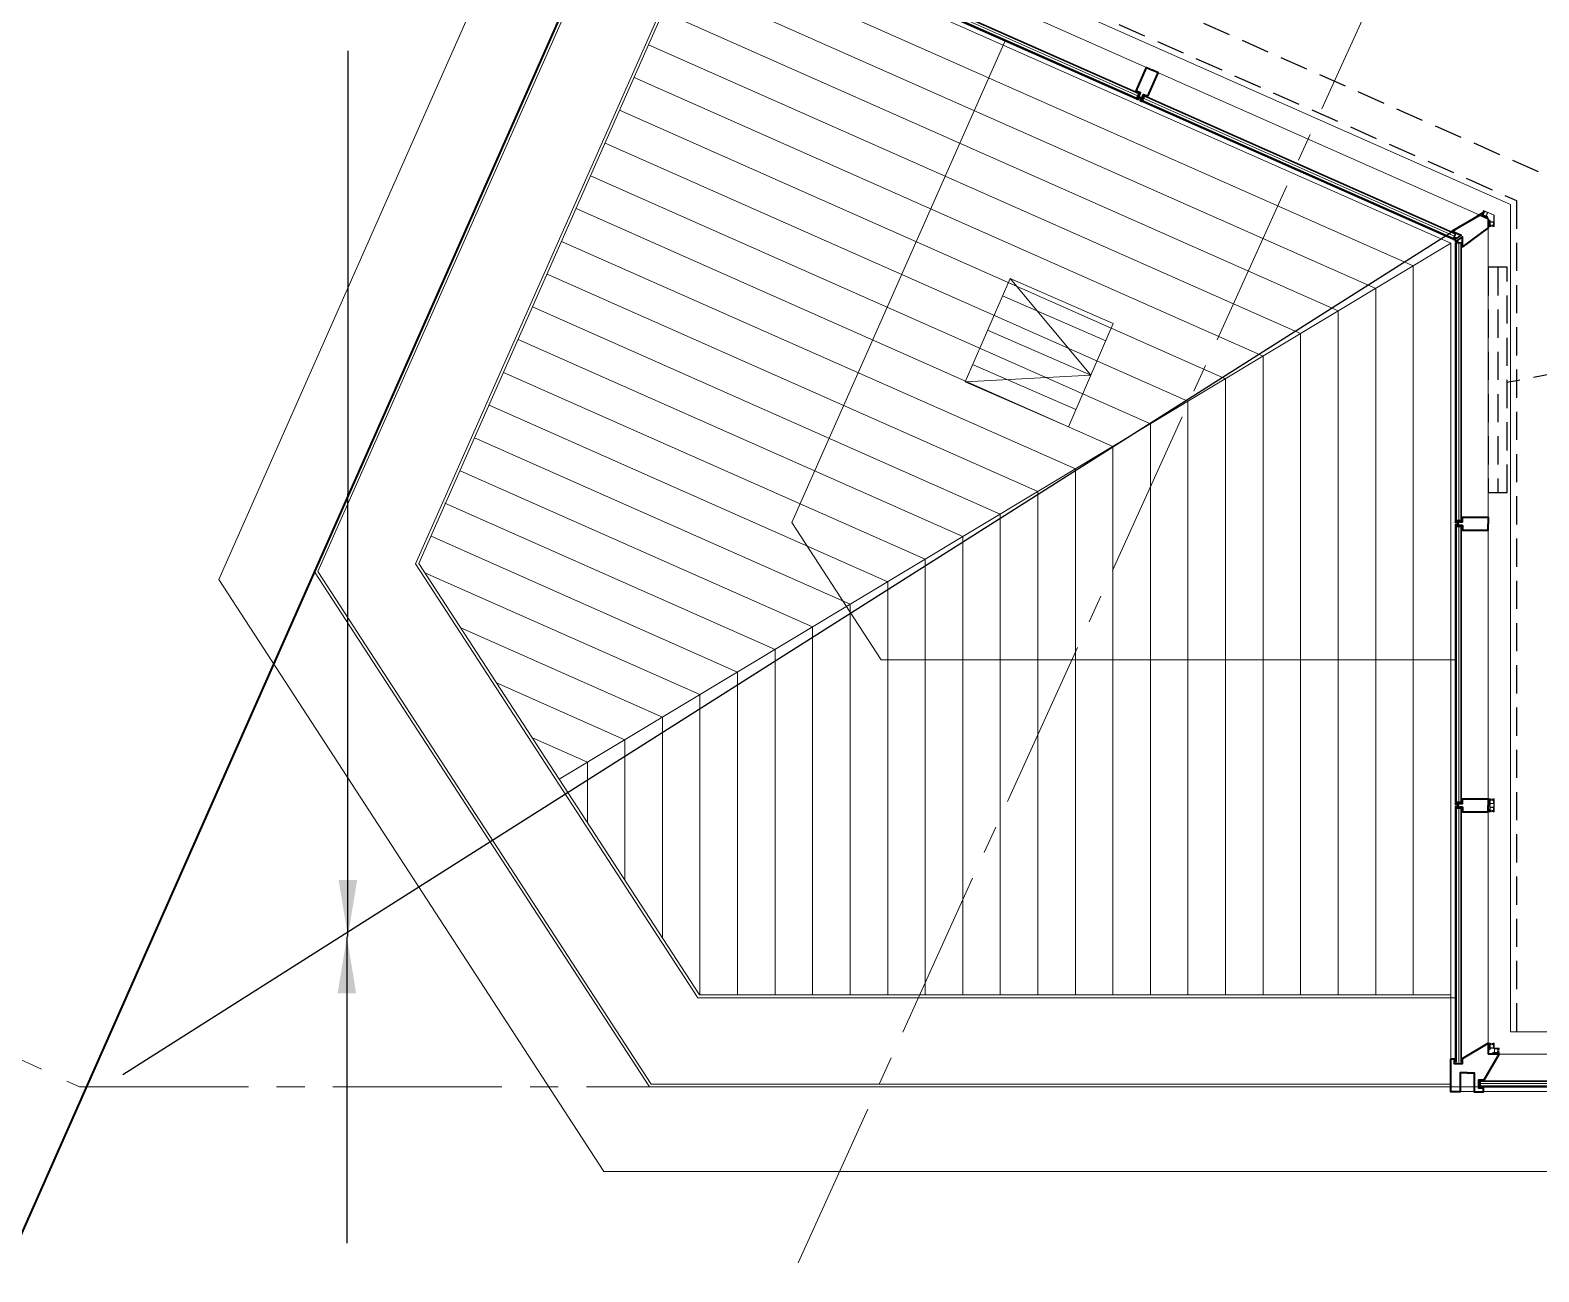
# Model space of a CAD drawing. Header units: inches. Extents: x -26012 to 27, y -3347 to 2082.
# Drawn here: x -24724.8 to -24403.3, y -57.3 to 207.2 of the extents above; entities that cross this region are included whole.
import ezdxf

# ---------------------------------------------------------------- set-up
doc = ezdxf.new("R2010")
doc.units = ezdxf.units.IN
doc.header["$LTSCALE"] = 48
doc.header["$MEASUREMENT"] = 0
for name, pattern in [('A_Column Grid$0$CENTER2', [1.125, 0.75, -0.125, 0.125, -0.125]), ('HIDDEN2', [0.1875, 0.125, -0.0625]), ('NB - 5th floor_plan$0$HIDDEN2', [0.1875, 0.125, -0.0625])]:
    doc.linetypes.add(name, pattern=pattern)
for name, color, linetype in [('A104$0$A-ANNO-PATT', 8, 'Continuous'), ('A104$0$A-CLNG-RAIL', 8, 'Continuous'), ('A104$0$A-FLOR-AWNG', 8, 'Continuous'), ('A104$0$A-FLOR-COPE', 8, 'Continuous'), ('A104$0$A-FLOR-SLAB', 8, 'Continuous'), ('A104$0$A-GLAZ', 8, 'Continuous'), ('A104$0$A-GLAZ-CRNA', 8, 'Continuous'), ('A104$0$C-PROP', 8, 'Continuous'), ('A_Column Grid$0$A-GRID-GRD1-15', 8, 'A_Column Grid$0$CENTER2'), ('M-HVAC-anno', 6, 'Continuous'), ('M-HVAC-FUTR', 4, 'HIDDEN2'), ('NB - 5th floor_plan$0$STDROPS', 1, 'NB - 5th floor_plan$0$HIDDEN2'), ('NB - 5th floor_plan$0$STSLABNOTCH', 1, 'NB - 5th floor_plan$0$HIDDEN2'), ('XREF', 8, 'Continuous')]:
    doc.layers.add(name, color=color, linetype=linetype)
doc.styles.get("Standard").update_dxf_attribs({"font": 'simplex.shx'})
doc.dimstyles.new('STANDARD$7', dxfattribs={"dimtxt": 0.18, "dimasz": 0.125, "dimexe": 0.18, "dimexo": 0.06, "dimgap": 0.09, "dimtad": 0, "dimtih": 1, "dimtoh": 1, "dimdec": 4, "dimzin": 0, "dimdsep": 46, "dimtxsty": 'Standard', "dimcen": 0.09, "dimadec": 0, "dimazin": 0, "dimtfac": 1, "dimtdec": 4, "dimtofl": 0, "dimtmove": 0, "dimatfit": 3, "dimfxl": 1, "dimtolj": 1, "dimtzin": 0, "dimarcsym": 0})

# ---------------------------------------------------------------- blocks, each defined once
blk = doc.blocks.new('A104')
at = {"layer": 'A104$0$A-ANNO-PATT', "lineweight": 0, "transparency": 33554559}
for p, q in [((-24574.7023, 229.4235), (-24422.0237, 161.8252)), ((-24583.7111, 225.0631), (-24430.0237, 157.0181)), ((-24586.802, 218.0825), (-24438.0237, 152.211)), ((-24589.8928, 211.1019), (-24446.0237, 147.404)), ((-24592.9836, 204.1213), (-24454.0237, 142.5969)), ((-24596.0745, 197.1407), (-24462.0237, 137.7898)), ((-24599.1653, 190.1601), (-24470.0237, 132.9828)), ((-24602.2562, 183.1795), (-24478.0237, 128.1757)), ((-24605.347, 176.199), (-24486.0237, 123.3686)), ((-24608.4378, 169.2184), (-24494.0237, 118.5616)), ((-24612.0148, 47.6627), (-24422.0237, 161.8252)), ((-24611.5287, 162.2378), (-24502.0237, 113.7545)), ((-24422.0237, -3.6758), (-24422.0237, 161.8252)), ((-24614.6195, 155.2572), (-24510.0237, 108.9475)), ((-24430.0237, 1.7199), (-24430.0237, 157.0181)), ((-24438.0237, 1.7199), (-24438.0237, 152.211)), ((-24617.7103, 148.2766), (-24518.0237, 104.1404)), ((-24517.5453, 150.6482), (-24495.5398, 141.069)), ((-24446.0237, 1.7199), (-24446.0237, 147.404)), ((-24520.7383, 143.313), (-24498.7329, 133.7339)), ((-24454.0237, 1.7199), (-24454.0237, 142.5969)), ((-24620.8012, 141.296), (-24526.0237, 99.3333)), ((-24523.9314, 135.9779), (-24501.9259, 126.3987)), ((-24462.0237, 1.7199), (-24462.0237, 137.7898)), ((-24623.892, 134.3154), (-24534.0237, 94.5263)), ((-24470.0237, 1.7199), (-24470.0237, 132.9828)), ((-24626.9829, 127.3348), (-24542.0237, 89.7192)), ((-24478.0237, 1.7199), (-24478.0237, 128.1757)), ((-24486.0237, 1.7199), (-24486.0237, 123.3686)), ((-24630.0737, 120.3542), (-24550.0237, 84.9121)), ((-24494.0237, 1.7199), (-24494.0237, 118.5616)), ((-24633.1645, 113.3736), (-24558.0237, 80.1051)), ((-24502.0237, 1.7199), (-24502.0237, 113.7545)), ((-24636.3909, 106.453), (-24566.0237, 75.298)), ((-24510.0237, 1.7199), (-24510.0237, 108.9475)), ((-24518.0237, 1.7199), (-24518.0237, 104.1404)), ((-24639.3462, 99.4124), (-24574.0237, 70.4909)), ((-24526.0237, 1.7199), (-24526.0237, 99.3333)), ((-24534.0237, 1.7199), (-24534.0237, 94.5263)), ((-24640.6338, 91.6334), (-24582.0237, 65.6839)), ((-24542.0237, 1.7199), (-24542.0237, 89.7192)), ((-24550.0237, 1.7199), (-24550.0237, 84.9121)), ((-24632.9998, 79.9044), (-24590.0237, 60.8768)), ((-24558.0237, 1.7199), (-24558.0237, 80.1051)), ((-24566.0237, 1.7199), (-24566.0237, 75.298)), ((-24625.3658, 68.1754), (-24598.0237, 56.0697)), ((-24574.0237, 1.7199), (-24574.0237, 70.4909)), ((-24582.0237, 1.7199), (-24582.0237, 65.6839)), ((-24590.0237, 13.8753), (-24590.0237, 60.8768)), ((-24617.7318, 56.4464), (-24606.0237, 51.2627)), ((-24598.0237, 26.1666), (-24598.0237, 56.0697)), ((-24606.0237, 38.4579), (-24606.0237, 51.2627))]:
    blk.add_line(p, q, dxfattribs=at)
at = {"layer": 'A104$0$A-ANNO-PATT', "lineweight": 0, "transparency": 33554559, "flags": 128}
blk.add_lwpolyline([(-24515.9487, 154.3157), (-24498.7329, 133.7339), (-24525.5279, 132.3103), (-24525.5279, 132.3103)], dxfattribs=at)
at = {"layer": 'A104$0$A-ANNO-PATT', "lineweight": 0, "transparency": 33554559}
blk.add_3dface([(-24493.9433, 144.7366), (-24503.5224, 122.7311), (-24525.5279, 132.3103), (-24515.9487, 154.3157)], dxfattribs=at)
at = {"layer": 'A104$0$A-CLNG-RAIL', "lineweight": 13}
for p, q in [((-24415.522, 167.6924), (-24415.3755, 168.0234)), ((-24415.4809, 167.6742), (-24415.522, 167.6924)), ((-24415.391, 167.8772), (-24415.4809, 167.6742)), ((-24415.049, 167.7258), (-24415.391, 167.8772)), ((-24415.3755, 168.0234), (-24415.2795, 167.9809)), ((-24415.3505, 167.9686), (-24415.3708, 167.9229)), ((-24415.3708, 167.9229), (-24415.0964, 167.8015)), ((-24415.2956, 167.9443), (-24415.3505, 167.9686)), ((-24415.2795, 167.9809), (-24415.2956, 167.9443)), ((-24415.1389, 167.5228), (-24415.049, 167.7258)), ((-24415.0977, 167.5046), (-24415.1389, 167.5228)), ((-24415.1311, 167.8715), (-24415.1149, 167.908)), ((-24415.0762, 167.8472), (-24415.1311, 167.8715)), ((-24415.1149, 167.908), (-24414.5086, 167.6396)), ((-24415.0977, 168.6507), (-24415.0411, 168.7787)), ((-24415.0017, 168.6082), (-24415.0977, 168.6507)), ((-24415.0641, 167.5805), (-24415.0977, 167.5046)), ((-24415.0964, 167.8015), (-24415.0762, 167.8472)), ((-24414.9815, 167.6806), (-24415.0641, 167.5805)), ((-24415.0411, 168.7787), (-24414.1285, 168.3747)), ((-24415.0202, 168.7148), (-24415.0404, 168.669)), ((-24415.0404, 168.669), (-24414.9855, 168.6448)), ((-24414.7458, 168.5933), (-24415.0202, 168.7148)), ((-24414.9755, 167.7807), (-24415.0135, 167.6948)), ((-24415.0135, 167.6948), (-24414.9815, 167.6806)), ((-24414.9855, 168.6448), (-24415.0017, 168.6082)), ((-24414.2568, 167.4625), (-24414.9755, 167.7807)), ((-24414.8371, 168.5353), (-24414.8209, 168.5719)), ((-24414.7411, 168.4928), (-24414.8371, 168.5353)), ((-24414.8209, 168.5719), (-24414.7661, 168.5476)), ((-24414.7661, 168.5476), (-24414.7458, 168.5933)), ((-24414.7047, 168.5751), (-24414.7411, 168.4928)), ((-24414.1945, 168.3492), (-24414.7047, 168.5751)), ((-24414.5086, 167.6396), (-24414.1945, 168.3492)), ((-24414.1285, 168.3747), (-24414.4629, 167.6194)), ((-24414.4629, 167.6194), (-24414.377, 167.5813)), ((-24414.379, 167.1864), (-24414.3454, 167.2622)), ((-24414.377, 167.5813), (-24414.3628, 167.6133)), ((-24414.3628, 167.6133), (-24414.2627, 167.5307)), ((-24414.3454, 167.2622), (-24414.3268, 167.3907)), ((-24414.1868, 167.4971), (-24414.3333, 167.1661)), ((-24414.3268, 167.3907), (-24414.2948, 167.3765)), ((-24414.2948, 167.3765), (-24414.2568, 167.4625)), ((-24414.2627, 167.5307), (-24414.1868, 167.4971)), ((-24414.3333, 167.1661), (-24414.379, 167.1864)), ((-24413.6596, 166.6878), (-24414.0216, 166.6878)), ((-24414.0216, 166.6878), (-24414.0216, 166.6378)), ((-24414.0216, 166.6378), (-24413.9386, 166.6378)), ((-24413.9386, 165.8518), (-24414.0216, 165.8518)), ((-24414.0216, 165.8518), (-24414.0216, 165.8068)), ((-24414.0216, 165.8068), (-24413.7996, 165.8068)), ((-24413.7996, 165.4328), (-24414.0216, 165.4328)), ((-24414.0216, 165.4328), (-24414.0216, 165.3878)), ((-24414.0216, 165.3878), (-24413.6596, 165.3878)), ((-24413.9386, 166.6378), (-24413.8136, 166.6028)), ((-24413.8136, 165.8868), (-24413.9386, 165.8518)), ((-24413.8136, 166.6028), (-24413.8136, 166.6378)), ((-24413.8136, 166.6378), (-24413.7196, 166.6378)), ((-24413.8136, 165.8518), (-24413.8136, 165.8868)), ((-24413.7196, 165.8518), (-24413.8136, 165.8518)), ((-24413.7996, 165.8068), (-24413.7996, 165.4328)), ((-24413.7496, 165.4328), (-24413.7496, 165.7328)), ((-24413.7496, 165.7328), (-24413.6996, 165.7328)), ((-24413.6996, 165.4328), (-24413.7496, 165.4328)), ((-24413.7196, 166.6378), (-24413.7196, 165.8518)), ((-24413.6996, 165.7328), (-24413.6996, 165.6728)), ((-24413.6996, 165.6728), (-24413.6596, 165.6728)), ((-24413.6596, 165.4928), (-24413.6996, 165.4928)), ((-24413.6996, 165.4928), (-24413.6996, 165.4328)), ((-24413.6596, 166.6048), (-24413.6596, 166.6878)), ((-24413.6246, 166.4798), (-24413.6596, 166.6048)), ((-24413.6596, 166.3858), (-24413.6596, 166.4798)), ((-24413.6596, 166.4798), (-24413.6246, 166.4798)), ((-24412.8336, 166.3858), (-24413.6596, 166.3858)), ((-24413.6596, 165.6728), (-24413.6596, 166.3358)), ((-24413.6596, 166.3358), (-24412.8836, 166.3358)), ((-24413.6596, 165.3878), (-24413.6596, 165.4928)), ((-24412.8836, 165.7778), (-24412.9736, 165.7778)), ((-24412.9736, 165.7778), (-24412.9736, 165.6728)), ((-24412.9736, 165.6728), (-24412.9336, 165.6728)), ((-24412.9336, 165.4928), (-24412.9736, 165.4928)), ((-24412.9736, 165.4928), (-24412.9736, 165.3878)), ((-24412.9736, 165.3878), (-24412.8336, 165.3878)), ((-24412.9336, 165.6728), (-24412.9336, 165.7328)), ((-24412.9336, 165.7328), (-24412.8836, 165.7328)), ((-24412.9336, 165.4328), (-24412.9336, 165.4928)), ((-24412.8836, 165.4328), (-24412.9336, 165.4328)), ((-24412.8836, 166.3358), (-24412.8836, 165.7778)), ((-24412.8836, 165.7328), (-24412.8836, 165.4328)), ((-24412.8336, 165.3878), (-24412.8336, 166.3858)), ((-24414.0216, 43.4184), (-24414.0216, 43.4634)), ((-24414.0216, 43.4634), (-24413.6596, 43.4634)), ((-24413.7996, 43.4184), (-24414.0216, 43.4184)), ((-24414.0216, 42.9994), (-24414.0216, 43.0444)), ((-24414.0216, 43.0444), (-24413.7996, 43.0444)), ((-24413.9386, 42.9994), (-24414.0216, 42.9994)), ((-24414.0216, 42.2134), (-24413.9386, 42.2134)), ((-24414.0216, 42.1634), (-24414.0216, 42.2134)), ((-24413.6596, 42.1634), (-24414.0216, 42.1634)), ((-24413.6596, 42.0139), (-24414.0216, 42.0139)), ((-24414.0216, 42.0139), (-24414.0216, 41.9639)), ((-24414.0216, 41.9639), (-24413.9386, 41.9639)), ((-24413.8136, 42.9644), (-24413.9386, 42.9994)), ((-24413.9386, 42.2134), (-24413.8136, 42.2484)), ((-24413.9386, 41.9639), (-24413.8136, 41.9289)), ((-24413.7196, 42.9994), (-24413.8136, 42.9994)), ((-24413.8136, 42.9994), (-24413.8136, 42.9644)), ((-24413.8136, 42.2484), (-24413.8136, 42.2134)), ((-24413.8136, 42.2134), (-24413.7196, 42.2134)), ((-24413.8136, 41.9289), (-24413.8136, 41.9639)), ((-24413.8136, 41.9639), (-24413.7196, 41.9639)), ((-24413.7996, 43.0444), (-24413.7996, 43.4184)), ((-24413.6996, 43.4184), (-24413.7496, 43.4184)), ((-24413.7496, 43.4184), (-24413.7496, 43.1184)), ((-24413.7496, 43.1184), (-24413.6996, 43.1184)), ((-24413.7196, 42.2134), (-24413.7196, 42.9994)), ((-24413.7196, 41.9639), (-24413.7196, 41.1779)), ((-24413.6996, 43.3584), (-24413.6996, 43.4184)), ((-24413.6596, 43.3584), (-24413.6996, 43.3584)), ((-24413.6996, 43.1184), (-24413.6996, 43.1784)), ((-24413.6996, 43.1784), (-24413.6596, 43.1784)), ((-24413.6596, 43.4634), (-24413.6596, 43.3584)), ((-24413.6596, 43.1784), (-24413.6596, 42.5154)), ((-24413.6596, 42.5154), (-24412.8836, 42.5154)), ((-24412.8336, 42.4654), (-24413.6596, 42.4654)), ((-24413.6596, 42.4654), (-24413.6596, 42.3714)), ((-24413.6596, 42.3714), (-24413.6246, 42.3714)), ((-24413.6246, 42.3714), (-24413.6596, 42.2464)), ((-24413.6596, 42.2464), (-24413.6596, 42.1634)), ((-24413.6596, 41.9309), (-24413.6596, 42.0139)), ((-24413.6246, 41.8059), (-24413.6596, 41.9309)), ((-24413.6596, 41.7119), (-24413.6596, 41.8059)), ((-24413.6596, 41.8059), (-24413.6246, 41.8059)), ((-24412.9736, 43.3584), (-24412.9736, 43.4634)), ((-24412.9736, 43.4634), (-24412.8336, 43.4634)), ((-24412.9336, 43.3584), (-24412.9736, 43.3584)), ((-24412.9736, 43.0734), (-24412.9736, 43.1784)), ((-24412.9736, 43.1784), (-24412.9336, 43.1784)), ((-24412.8836, 43.0734), (-24412.9736, 43.0734)), ((-24412.8836, 43.4184), (-24412.9336, 43.4184)), ((-24412.9336, 43.4184), (-24412.9336, 43.3584)), ((-24412.9336, 43.1784), (-24412.9336, 43.1184)), ((-24412.9336, 43.1184), (-24412.8836, 43.1184)), ((-24412.8836, 43.1184), (-24412.8836, 43.4184)), ((-24412.8836, 42.5154), (-24412.8836, 43.0734)), ((-24412.8336, 43.4634), (-24412.8336, 42.4654)), ((-24413.9386, 41.1779), (-24414.0216, 41.1779)), ((-24414.0216, 41.1779), (-24414.0216, 41.1329)), ((-24414.0216, 41.1329), (-24413.7996, 41.1329)), ((-24413.7996, 40.7589), (-24414.0216, 40.7589)), ((-24414.0216, 40.7589), (-24414.0216, 40.7139)), ((-24414.0216, 40.7139), (-24413.6596, 40.7139)), ((-24413.8136, 41.2129), (-24413.9386, 41.1779)), ((-24413.8136, 41.1779), (-24413.8136, 41.2129)), ((-24413.7196, 41.1779), (-24413.8136, 41.1779)), ((-24413.7996, 41.1329), (-24413.7996, 40.7589)), ((-24413.7496, 40.7589), (-24413.7496, 41.0589)), ((-24413.7496, 41.0589), (-24413.6996, 41.0589)), ((-24413.6996, 40.7589), (-24413.7496, 40.7589)), ((-24413.6996, 41.0589), (-24413.6996, 40.9989)), ((-24413.6996, 40.9989), (-24413.6596, 40.9989)), ((-24413.6596, 40.8189), (-24413.6996, 40.8189)), ((-24413.6996, 40.8189), (-24413.6996, 40.7589)), ((-24412.8336, 41.7119), (-24413.6596, 41.7119)), ((-24413.6596, 40.9989), (-24413.6596, 41.6619)), ((-24413.6596, 41.6619), (-24412.8836, 41.6619)), ((-24413.6596, 40.7139), (-24413.6596, 40.8189)), ((-24412.8836, 41.1039), (-24412.9736, 41.1039)), ((-24412.9736, 41.1039), (-24412.9736, 40.9989)), ((-24412.9736, 40.9989), (-24412.9336, 40.9989)), ((-24412.9336, 40.8189), (-24412.9736, 40.8189)), ((-24412.9736, 40.8189), (-24412.9736, 40.7139)), ((-24412.9736, 40.7139), (-24412.8336, 40.7139)), ((-24412.9336, 40.9989), (-24412.9336, 41.0589)), ((-24412.9336, 41.0589), (-24412.8836, 41.0589)), ((-24412.9336, 40.7589), (-24412.9336, 40.8189)), ((-24412.8836, 40.7589), (-24412.9336, 40.7589)), ((-24412.8836, 41.6619), (-24412.8836, 41.1039)), ((-24412.8836, 41.0589), (-24412.8836, 40.7589)), ((-24412.8336, 40.7139), (-24412.8336, 41.7119)), ((-24414.0216, -8.6514), (-24414.0216, -8.6064)), ((-24414.0216, -8.6064), (-24413.6596, -8.6064)), ((-24413.7996, -8.6514), (-24414.0216, -8.6514)), ((-24414.0216, -9.0704), (-24414.0216, -9.0254)), ((-24414.0216, -9.0254), (-24413.7996, -9.0254)), ((-24413.9386, -9.0704), (-24414.0216, -9.0704)), ((-24413.8136, -9.1054), (-24413.9386, -9.0704)), ((-24413.7196, -9.0704), (-24413.8136, -9.0704)), ((-24413.8136, -9.0704), (-24413.8136, -9.1054)), ((-24413.7996, -9.0254), (-24413.7996, -8.6514)), ((-24413.6996, -8.6514), (-24413.7496, -8.6514)), ((-24413.7496, -8.6514), (-24413.7496, -8.9514)), ((-24413.7496, -8.9514), (-24413.6996, -8.9514)), ((-24413.7196, -9.8564), (-24413.7196, -9.0704)), ((-24413.6996, -8.7114), (-24413.6996, -8.6514)), ((-24413.6596, -8.7114), (-24413.6996, -8.7114)), ((-24413.6996, -8.9514), (-24413.6996, -8.8914)), ((-24413.6996, -8.8914), (-24413.6596, -8.8914)), ((-24413.6596, -8.6064), (-24413.6596, -8.7114)), ((-24413.6596, -8.8914), (-24413.6596, -9.5544)), ((-24413.6596, -9.5544), (-24412.8836, -9.5544)), ((-24412.8336, -9.6044), (-24413.6596, -9.6044)), ((-24413.6596, -9.6044), (-24413.6596, -9.6984)), ((-24412.9736, -8.7114), (-24412.9736, -8.6064)), ((-24412.9736, -8.6064), (-24412.8336, -8.6064)), ((-24412.9336, -8.7114), (-24412.9736, -8.7114)), ((-24412.9736, -8.9964), (-24412.9736, -8.8914)), ((-24412.9736, -8.8914), (-24412.9336, -8.8914)), ((-24412.8836, -8.9964), (-24412.9736, -8.9964)), ((-24412.8836, -8.6514), (-24412.9336, -8.6514)), ((-24412.9336, -8.6514), (-24412.9336, -8.7114)), ((-24412.9336, -8.8914), (-24412.9336, -8.9514)), ((-24412.9336, -8.9514), (-24412.8836, -8.9514)), ((-24412.8836, -8.9514), (-24412.8836, -8.6514)), ((-24412.8836, -9.5544), (-24412.8836, -8.9964)), ((-24412.8336, -8.6064), (-24412.8336, -9.6044)), ((-24414.0216, -9.8564), (-24413.9386, -9.8564)), ((-24414.0216, -9.9064), (-24414.0216, -9.8564)), ((-24413.6596, -9.9064), (-24414.0216, -9.9064)), ((-24413.9386, -9.8564), (-24413.8136, -9.8214)), ((-24413.8136, -9.8214), (-24413.8136, -9.8564)), ((-24413.8136, -9.8564), (-24413.7196, -9.8564)), ((-24413.6596, -9.6984), (-24413.6246, -9.6984)), ((-24413.6246, -9.6984), (-24413.6596, -9.8234)), ((-24413.6596, -9.8234), (-24413.6596, -9.9064)), ((-24412.9539, -10.5425), (-24413.0369, -10.5425)), ((-24413.0369, -10.5425), (-24413.0369, -10.9045)), ((-24413.0369, -10.9045), (-24412.9869, -10.9045)), ((-24412.9869, -10.6965), (-24412.9869, -10.6025)), ((-24412.9869, -10.6025), (-24412.2009, -10.6025)), ((-24412.9869, -10.8215), (-24412.9519, -10.6965)), ((-24412.9519, -10.6965), (-24412.9869, -10.6965)), ((-24412.9869, -10.9045), (-24412.9869, -10.8215)), ((-24412.8289, -10.5075), (-24412.9539, -10.5425)), ((-24412.8289, -10.5425), (-24412.8289, -10.5075)), ((-24412.7349, -10.5425), (-24412.8289, -10.5425)), ((-24411.7369, -9.7165), (-24412.7349, -9.7165)), ((-24412.7349, -9.7165), (-24412.7349, -10.5425)), ((-24412.6849, -10.5425), (-24412.6849, -9.7665)), ((-24412.6849, -9.7665), (-24412.1269, -9.7665)), ((-24412.0219, -10.5425), (-24412.6849, -10.5425)), ((-24412.2009, -10.6965), (-24412.2359, -10.6965)), ((-24412.2359, -10.6965), (-24412.2009, -10.8215)), ((-24412.2009, -10.6025), (-24412.2009, -10.6965)), ((-24412.2009, -10.8215), (-24412.2009, -10.9045)), ((-24412.2009, -10.9045), (-24412.1559, -10.9045)), ((-24412.1559, -10.9045), (-24412.1559, -10.6825)), ((-24412.1559, -10.6825), (-24411.7819, -10.6825)), ((-24412.1269, -9.7665), (-24412.1269, -9.8565)), ((-24412.1269, -9.8565), (-24412.0219, -9.8565)), ((-24412.0819, -9.8165), (-24412.0819, -9.7665)), ((-24412.0819, -9.7665), (-24411.7819, -9.7665)), ((-24412.0219, -9.8165), (-24412.0819, -9.8165)), ((-24412.0819, -10.6325), (-24412.0819, -10.5825)), ((-24412.0819, -10.5825), (-24412.0219, -10.5825)), ((-24411.7819, -10.6325), (-24412.0819, -10.6325)), ((-24412.0219, -9.8565), (-24412.0219, -9.8165)), ((-24412.0219, -10.5825), (-24412.0219, -10.5425)), ((-24411.7819, -9.8165), (-24411.8419, -9.8165)), ((-24411.8419, -9.8165), (-24411.8419, -9.8565)), ((-24411.8419, -9.8565), (-24411.7369, -9.8565)), ((-24411.7369, -10.5425), (-24411.8419, -10.5425)), ((-24411.8419, -10.5425), (-24411.8419, -10.5825)), ((-24411.8419, -10.5825), (-24411.7819, -10.5825)), ((-24411.7819, -9.7665), (-24411.7819, -9.8165)), ((-24411.7819, -10.5825), (-24411.7819, -10.6325)), ((-24411.7819, -10.6825), (-24411.7819, -10.9045)), ((-24411.7819, -10.9045), (-24411.7369, -10.9045)), ((-24411.7369, -9.8565), (-24411.7369, -9.7165)), ((-24411.7369, -10.9045), (-24411.7369, -10.5425))]:
    blk.add_line(p, q, dxfattribs=at)
at = {"layer": 'A104$0$A-CLNG-RAIL', "lineweight": 13, "flags": 128}
for points in [[(-24415.3109, 167.9218), (-24415.1394, 167.8459)], [(-24415.1642, 167.8701), (-24415.1311, 167.915), (-24415.0961, 167.979), (-24414.9767, 168.1355)], [(-24414.9828, 168.6627), (-24414.8114, 168.5868)], [(-24414.846, 168.5888), (-24414.8569, 168.5341), (-24414.8808, 168.4652), (-24414.9164, 168.2717)], [(-24413.7263, 165.488), (-24413.7263, 165.6755)], [(-24413.7142, 165.643), (-24413.6597, 165.6551), (-24413.5871, 165.6612), (-24413.3957, 165.707)], [(-24412.9282, 165.643), (-24412.9827, 165.6551), (-24413.0553, 165.6612), (-24413.2467, 165.707)], [(-24412.9161, 165.488), (-24412.9161, 165.6755)], [(-24413.7263, 43.3631), (-24413.7263, 43.1756)], [(-24413.7142, 43.2081), (-24413.6598, 43.196), (-24413.5871, 43.1899), (-24413.3957, 43.1441)], [(-24412.9282, 43.2081), (-24412.9827, 43.196), (-24413.0553, 43.1899), (-24413.2468, 43.1441)], [(-24412.9161, 43.3631), (-24412.9161, 43.1756)], [(-24413.7263, 40.8141), (-24413.7263, 41.0016)], [(-24413.7142, 40.9692), (-24413.6598, 40.9813), (-24413.5871, 40.9874), (-24413.3957, 41.0332)], [(-24412.9282, 40.9692), (-24412.9827, 40.9813), (-24413.0553, 40.9874), (-24413.2468, 41.0332)], [(-24412.9161, 40.8141), (-24412.9161, 41.0016)], [(-24413.7264, -8.7066), (-24413.7264, -8.8941)], [(-24413.7143, -8.8616), (-24413.6598, -8.8738), (-24413.5871, -8.8798), (-24413.3957, -8.9256)], [(-24412.9282, -8.8616), (-24412.9827, -8.8738), (-24413.0554, -8.8798), (-24413.2468, -8.9256)], [(-24412.9161, -8.7066), (-24412.9161, -8.8941)], [(-24411.9922, -9.8111), (-24412.0043, -9.8656), (-24412.0104, -9.9382), (-24412.0562, -10.1297)], [(-24411.9922, -10.5971), (-24412.0043, -10.5427), (-24412.0104, -10.47), (-24412.0562, -10.2786)], [(-24411.8372, -9.799), (-24412.0247, -9.799)], [(-24411.8372, -10.6092), (-24412.0247, -10.6092)]]:
    blk.add_lwpolyline(points, dxfattribs=at)
at = {"layer": 'A104$0$A-CLNG-RAIL', "lineweight": 13}
for points in [[(-24415.2885, 167.9185), (-24415.2578, 167.9579), (-24415.2548, 168.0096), (-24415.2586, 168.0907), (-24415.2627, 168.119), (-24415.2602, 168.261)], [(-24415.2608, 167.9063), (-24415.2461, 167.9395), (-24415.224, 167.9893), (-24415.2223, 168.068), (-24415.2239, 168.1018), (-24415.2116, 168.2395)], [(-24415.2379, 167.8895), (-24415.2282, 167.9051), (-24415.2055, 167.9414), (-24415.1798, 168.0293), (-24415.1763, 168.0807), (-24415.1437, 168.2094)], [(-24415.2189, 167.8811), (-24415.1638, 167.9759), (-24415.1479, 168.0416), (-24415.1331, 168.0616), (-24415.0796, 168.181)], [(-24414.9654, 168.6483), (-24414.9739, 168.5991), (-24415.0101, 168.5622), (-24415.0728, 168.5105), (-24415.0964, 168.4945), (-24415.1999, 168.3972)], [(-24415.1808, 167.8775), (-24415.1587, 167.9273), (-24415.1342, 167.9826), (-24415.1036, 168.022), (-24415.0906, 168.0428), (-24415.0154, 168.1526)], [(-24414.9377, 168.6361), (-24414.9524, 168.6029), (-24414.9744, 168.553), (-24415.0315, 168.4989), (-24415.0576, 168.4773), (-24415.1513, 168.3757)], [(-24414.9099, 168.6304), (-24414.9149, 168.6127), (-24414.9265, 168.5715), (-24414.9743, 168.4934), (-24415.0101, 168.4563), (-24415.0834, 168.3456)], [(-24414.8909, 168.622), (-24414.924, 168.5174), (-24414.962, 168.4615), (-24414.9669, 168.4371), (-24415.0193, 168.3172)], [(-24414.8626, 168.5962), (-24414.8846, 168.5464), (-24414.9092, 168.491), (-24414.9177, 168.4418), (-24414.9243, 168.4183), (-24414.9551, 168.2888)], [(-24413.7263, 165.5885), (-24413.6173, 165.6006), (-24413.5507, 165.5885), (-24413.5265, 165.5939), (-24413.3957, 165.5945)], [(-24413.7263, 165.5677), (-24413.7081, 165.5703), (-24413.6658, 165.5764), (-24413.575, 165.5643), (-24413.5265, 165.5466), (-24413.3957, 165.5244)], [(-24413.7202, 165.54), (-24413.6839, 165.54), (-24413.6294, 165.54), (-24413.5568, 165.5097), (-24413.5265, 165.4946), (-24413.3957, 165.4501)], [(-24413.7202, 165.5097), (-24413.6718, 165.5219), (-24413.6234, 165.5037), (-24413.5507, 165.4673), (-24413.5265, 165.4522), (-24413.3957, 165.397)], [(-24413.7142, 165.6248), (-24413.6597, 165.6248), (-24413.5992, 165.6248), (-24413.5507, 165.637), (-24413.5265, 165.6404), (-24413.3957, 165.6647)], [(-24412.9282, 165.6248), (-24412.9827, 165.6248), (-24413.0432, 165.6248), (-24413.0916, 165.637), (-24413.1158, 165.6404), (-24413.2467, 165.6647)], [(-24412.9161, 165.5885), (-24413.025, 165.6006), (-24413.0916, 165.5885), (-24413.1158, 165.5939), (-24413.2467, 165.5945)], [(-24412.9161, 165.5677), (-24412.9342, 165.5703), (-24412.9766, 165.5764), (-24413.0674, 165.5643), (-24413.1158, 165.5466), (-24413.2467, 165.5244)], [(-24412.9221, 165.54), (-24412.9584, 165.54), (-24413.0129, 165.54), (-24413.0856, 165.5097), (-24413.1158, 165.4946), (-24413.2467, 165.4501)], [(-24412.9221, 165.5097), (-24412.9706, 165.5219), (-24413.019, 165.5037), (-24413.0916, 165.4673), (-24413.1158, 165.4522), (-24413.2467, 165.397)], [(-24413.7263, 43.2834), (-24413.7082, 43.2808), (-24413.6658, 43.2747), (-24413.575, 43.2869), (-24413.5266, 43.3045), (-24413.3957, 43.3267)], [(-24413.7263, 43.2626), (-24413.6174, 43.2505), (-24413.5508, 43.2626), (-24413.5266, 43.2572), (-24413.3957, 43.2567)], [(-24413.7203, 43.3414), (-24413.6719, 43.3293), (-24413.6234, 43.3474), (-24413.5508, 43.3838), (-24413.5266, 43.3989), (-24413.3957, 43.4541)], [(-24413.7203, 43.3111), (-24413.684, 43.3111), (-24413.6295, 43.3111), (-24413.5568, 43.3414), (-24413.5266, 43.3565), (-24413.3957, 43.401)], [(-24413.7142, 43.2263), (-24413.6598, 43.2263), (-24413.5992, 43.2263), (-24413.5508, 43.2142), (-24413.5266, 43.2107), (-24413.3957, 43.1864)], [(-24412.9222, 43.3414), (-24412.9706, 43.3293), (-24413.019, 43.3474), (-24413.0917, 43.3838), (-24413.1159, 43.3989), (-24413.2468, 43.4541)], [(-24412.9222, 43.3111), (-24412.9585, 43.3111), (-24413.013, 43.3111), (-24413.0856, 43.3414), (-24413.1159, 43.3565), (-24413.2468, 43.401)], [(-24412.9161, 43.2834), (-24412.9343, 43.2808), (-24412.9767, 43.2747), (-24413.0675, 43.2869), (-24413.1159, 43.3045), (-24413.2468, 43.3267)], [(-24412.9161, 43.2626), (-24413.0251, 43.2505), (-24413.0917, 43.2626), (-24413.1159, 43.2572), (-24413.2468, 43.2567)], [(-24412.9282, 43.2263), (-24412.9827, 43.2263), (-24413.0432, 43.2263), (-24413.0917, 43.2142), (-24413.1159, 43.2107), (-24413.2468, 43.1864)], [(-24413.7263, 40.9147), (-24413.6174, 40.9268), (-24413.5508, 40.9147), (-24413.5266, 40.9201), (-24413.3957, 40.9206)], [(-24413.7263, 40.8939), (-24413.7082, 40.8965), (-24413.6658, 40.9026), (-24413.575, 40.8904), (-24413.5266, 40.8728), (-24413.3957, 40.8506)], [(-24413.7203, 40.8662), (-24413.684, 40.8662), (-24413.6295, 40.8662), (-24413.5568, 40.8359), (-24413.5266, 40.8208), (-24413.3957, 40.7763)], [(-24413.7203, 40.8359), (-24413.6719, 40.848), (-24413.6234, 40.8299), (-24413.5508, 40.7935), (-24413.5266, 40.7784), (-24413.3957, 40.7232)], [(-24413.7142, 40.951), (-24413.6598, 40.951), (-24413.5992, 40.951), (-24413.5508, 40.9631), (-24413.5266, 40.9666), (-24413.3957, 40.9909)], [(-24412.9282, 40.951), (-24412.9827, 40.951), (-24413.0432, 40.951), (-24413.0917, 40.9631), (-24413.1159, 40.9666), (-24413.2468, 40.9909)], [(-24412.9161, 40.9147), (-24413.0251, 40.9268), (-24413.0917, 40.9147), (-24413.1159, 40.9201), (-24413.2468, 40.9206)], [(-24412.9161, 40.8939), (-24412.9343, 40.8965), (-24412.9767, 40.9026), (-24413.0675, 40.8904), (-24413.1159, 40.8728), (-24413.2468, 40.8506)], [(-24412.9222, 40.8662), (-24412.9585, 40.8662), (-24413.013, 40.8662), (-24413.0856, 40.8359), (-24413.1159, 40.8208), (-24413.2468, 40.7763)], [(-24412.9222, 40.8359), (-24412.9706, 40.848), (-24413.019, 40.8299), (-24413.0917, 40.7935), (-24413.1159, 40.7784), (-24413.2468, 40.7232)], [(-24413.7264, -8.7864), (-24413.7082, -8.789), (-24413.6658, -8.795), (-24413.575, -8.7829), (-24413.5266, -8.7653), (-24413.3957, -8.743)], [(-24413.7264, -8.8071), (-24413.6174, -8.8192), (-24413.5508, -8.8071), (-24413.5266, -8.8125), (-24413.3957, -8.8131)], [(-24413.7203, -8.7284), (-24413.6719, -8.7405), (-24413.6235, -8.7223), (-24413.5508, -8.686), (-24413.5266, -8.6708), (-24413.3957, -8.6156)], [(-24413.7203, -8.7587), (-24413.684, -8.7587), (-24413.6295, -8.7587), (-24413.5569, -8.7284), (-24413.5266, -8.7132), (-24413.3957, -8.6687)], [(-24413.7143, -8.8435), (-24413.6598, -8.8435), (-24413.5992, -8.8435), (-24413.5508, -8.8556), (-24413.5266, -8.8591), (-24413.3957, -8.8833)], [(-24412.9222, -8.7284), (-24412.9706, -8.7405), (-24413.019, -8.7223), (-24413.0917, -8.686), (-24413.1159, -8.6708), (-24413.2468, -8.6156)], [(-24412.9222, -8.7587), (-24412.9585, -8.7587), (-24413.013, -8.7587), (-24413.0856, -8.7284), (-24413.1159, -8.7132), (-24413.2468, -8.6687)], [(-24412.9161, -8.7864), (-24412.9343, -8.789), (-24412.9767, -8.795), (-24413.0675, -8.7829), (-24413.1159, -8.7653), (-24413.2468, -8.743)], [(-24412.9161, -8.8071), (-24413.0251, -8.8192), (-24413.0917, -8.8071), (-24413.1159, -8.8125), (-24413.2468, -8.8131)], [(-24412.9282, -8.8435), (-24412.9827, -8.8435), (-24413.0433, -8.8435), (-24413.0917, -8.8556), (-24413.1159, -8.8591), (-24413.2468, -8.8833)], [(-24411.974, -9.8111), (-24411.974, -9.8656), (-24411.974, -9.9261), (-24411.9861, -9.9746), (-24411.9896, -9.9988), (-24412.0139, -10.1297)], [(-24411.974, -10.5971), (-24411.974, -10.5427), (-24411.974, -10.4821), (-24411.9861, -10.4337), (-24411.9896, -10.4095), (-24412.0139, -10.2786)], [(-24411.9377, -9.799), (-24411.9498, -9.908), (-24411.9377, -9.9746), (-24411.9431, -9.9988), (-24411.9436, -10.1297)], [(-24411.9377, -10.6092), (-24411.9498, -10.5003), (-24411.9377, -10.4337), (-24411.9431, -10.4095), (-24411.9436, -10.2786)], [(-24411.9169, -9.799), (-24411.9195, -9.8172), (-24411.9256, -9.8596), (-24411.9134, -9.9504), (-24411.8958, -9.9988), (-24411.8736, -10.1297)], [(-24411.9169, -10.6092), (-24411.9195, -10.5911), (-24411.9256, -10.5487), (-24411.9134, -10.4579), (-24411.8958, -10.4095), (-24411.8736, -10.2786)], [(-24411.8892, -9.8051), (-24411.8892, -9.8414), (-24411.8892, -9.8959), (-24411.8589, -9.9685), (-24411.8438, -9.9988), (-24411.7993, -10.1297)], [(-24411.8892, -10.6032), (-24411.8892, -10.5669), (-24411.8892, -10.5124), (-24411.8589, -10.4397), (-24411.8438, -10.4095), (-24411.7993, -10.2786)], [(-24411.8589, -9.8051), (-24411.871, -9.8535), (-24411.8529, -9.9019), (-24411.8165, -9.9746), (-24411.8014, -9.9988), (-24411.7462, -10.1297)], [(-24411.8589, -10.6032), (-24411.871, -10.5548), (-24411.8529, -10.5063), (-24411.8165, -10.4337), (-24411.8014, -10.4095), (-24411.7462, -10.2786)]]:
    blk.add_open_spline(points, degree=3, dxfattribs=at)
for points in [[(-24415.0208, 168.8244), (-24412.7835, 167.8338), (-24412.8335, 167.8013), (-24415.0411, 168.7787)], [(-24412.7846, 165.3864), (-24412.7831, 167.8331), (-24412.8331, 167.8006), (-24412.8346, 165.3864)], [(-24412.8336, 40.7139), (-24412.8336, 43.4634), (-24412.7836, 43.4634), (-24412.7836, 40.7139)], [(-24412.7836, -9.6665), (-24412.7836, -8.6064), (-24412.8336, -8.6064), (-24412.8336, -9.6665)], [(-24412.8336, -9.6665), (-24411.7369, -9.6665), (-24411.7369, -9.7165), (-24412.8336, -9.7165)]]:
    blk.add_3dface(points, dxfattribs=at)
at = {"layer": 'A104$0$A-FLOR-AWNG', "lineweight": 0}
for p, q in [((-24033.7396, 1560.0949), (-24684.5815, 90.1818)), ((-24578.6729, 329.3743), (-24684.5815, 90.1818)), ((-24598.5648, 239.9895), (-24664.1708, 91.8198)), ((-24597.9933, 239.7365), (-24663.4621, 91.8766)), ((-24580.62, 232.0444), (-24641.9174, 93.6055)), ((-24641.9174, 93.6055), (-24582.1122, 1.7199)), ((-24684.5815, 90.1818), (-24602.516, -35.9051)), ((-24664.1708, 91.8198), (-24592.7547, -17.9051)), ((-24663.4621, 91.8766), (-24592.4158, -17.2801)), ((-24422.0237, 1.7199), (-24582.1122, 1.7199)), ((-24422.0237, -17.9051), (-24592.7547, -17.9051)), ((-24422.0237, -17.2801), (-24592.4158, -17.2801)), ((-23011.0236, -35.9051), (-24602.516, -35.9051)), ((-24108.805, -35.9051), (-24602.516, -35.9051))]:
    blk.add_line(p, q, dxfattribs=at)
at = {"layer": 'A104$0$A-FLOR-COPE', "lineweight": 0}
for p, q in [((-24580.7864, 233.2123), (-24642.6261, 93.5487)), ((-24517.0126, 204.9749), (-24562.4528, 102.349)), ((-24562.4528, 102.349), (-24543.4124, 73.0949)), ((-24642.6261, 93.5487), (-24582.4512, 1.0949)), ((-24421.0213, 73.0949), (-24543.4124, 73.0949)), ((-24421.0213, 1.0949), (-24582.4512, 1.0949))]:
    blk.add_line(p, q, dxfattribs=at)
at = {"layer": 'A104$0$A-FLOR-SLAB', "lineweight": 0}
for p, q in [((-24409.2697, 170.1191), (-24582.659, 246.8918)), ((-24409.272, -6.1545), (-24409.2697, 170.1191))]:
    blk.add_line(p, q, dxfattribs=at)
at = {"layer": 'A104$0$A-FLOR-SLAB', "lineweight": 0, "flags": 128}
blk.add_lwpolyline([(-23869.2731, 1530.3475), (-21072.7739, 1530.3449), (-21072.7739, -6.1545), (-22489.2736, -6.1545), (-22489.2736, 53.8448), (-22872.7736, 53.8448), (-22872.7736, -6.1545), (-24409.272, -6.1545)], dxfattribs=at)
at = {"layer": 'A104$0$A-GLAZ', "lineweight": 0}
for p, q in [((-24599.4792, 240.3944), (-24422.0237, 161.8252)), ((-24422.0237, -18.9045), (-24422.0237, 161.8252)), ((-24364.5239, -10.9045), (-24414.0239, -10.9045)), ((-24422.0237, -18.9045), (-23010.0236, -18.9045)), ((-24422.0237, -18.9045), (-24108.805, -18.9045)), ((-24363.7734, -17.1545), (-24415.7723, -17.1545)), ((-24363.7734, -17.6545), (-24415.7723, -17.6545))]:
    blk.add_line(p, q, dxfattribs=at)
at = {"layer": 'A104$0$A-GLAZ', "lineweight": 40}
for p, q in [((-24487.5111, 193.4818), (-24488.0932, 192.1674)), ((-24487.5106, 193.4816), (-24488.0926, 192.1672)), ((-24419.5862, 101.7137), (-24421.0237, 101.7137)), ((-24419.5862, 41.7134), (-24421.0237, 41.7134)), ((-24414.0216, -8.6064), (-24414.0216, -10.9045)), ((-24411.7235, -10.9045), (-24414.0216, -10.9045))]:
    blk.add_line(p, q, dxfattribs=at)
at = {"layer": 'A104$0$A-GLAZ', "lineweight": 30}
for p, q in [((-24363.7745, -16.6554), (-24415.7737, -16.6554)), ((-24415.7737, -16.6559), (-24415.7737, -17.9045)), ((-24363.7745, -17.9045), (-24415.7737, -17.9045)), ((-24415.7723, -16.9045), (-24415.7723, -17.9045))]:
    blk.add_line(p, q, dxfattribs=at)
at = {"layer": 'A104$0$A-GLAZ', "lineweight": 40, "flags": 128}
for points in [[(-24414.0216, 167.0281), (-24415.7945, 167.8131), (-24421.7033, 164.4149), (-24419.777, 163.562), (-24421.2773, 162.5855), (-24421.2773, 162.5855), (-24421.0207, 163.1652)], [(-24414.0216, 167.0281), (-24414.0216, 165.0892), (-24419.5213, 161.0625), (-24419.5213, 163.1691), (-24421.0216, 162.1927), (-24421.0216, 162.1927), (-24420.3877, 162.1927)], [(-24422.0237, -11.9054), (-24421.2737, -11.9054), (-24421.2737, -12.9054), (-24419.5217, -12.9054), (-24419.5218, -11.8066), (-24414.0216, -8.6064)], [(-24418.5222, -14.8998), (-24420.0219, -14.8998), (-24420.0219, -18.9066), (-24422.0219, -18.9066), (-24422.0219, -18.1566), (-24422.0219, -16.6566), (-24422.0219, -11.8998)], [(-24418.5222, -14.8998), (-24417.0225, -14.8998), (-24417.0225, -18.9066), (-24415.0225, -18.9066), (-24415.0225, -18.1566), (-24416.0225, -18.1566), (-24416.0225, -16.4046), (-24414.9238, -16.4047), (-24411.7235, -10.9045)], [(-24420.0219, -14.8923), (-24420.0219, -18.9066)]]:
    blk.add_lwpolyline(points, dxfattribs=at)
at = {"layer": 'A104$0$A-GLAZ', "lineweight": 40, "extrusion": (0, 0, -1)}
for centre, start, end in [((24488.0296, 192.0025), 68.887792, 158.887792), ((24488.0289, 192.0023), 68.882619, 158.882619), ((24421.1487, 101.5887), 135, 225), ((24421.1487, 41.5884), 135, 225)]:
    blk.add_arc(centre, 0.1768, start, end, dxfattribs=at)
at = {"layer": 'A104$0$A-GLAZ', "lineweight": 0}
for p in [(-24433.5698, 168.028), (-24421.0216, 162.4751), (-24422.0237, -18.9059), (-24422.0213, -17.9059), (-24422.0213, -17.9059)]:
    blk.add_point(p, dxfattribs=at)
at = {"layer": 'A104$0$A-GLAZ-CRNA', "lineweight": 0}
for p, q in [((-24414.0216, 167.0281), (-24588.9255, 244.4713)), ((-24488.9054, 192.803), (-24542.625, 216.5888)), ((-24488.7029, 193.2602), (-24542.4226, 217.046)), ((-24421.4048, 162.915), (-24487.7624, 192.297)), ((-24421.2024, 163.3722), (-24487.56, 192.7542)), ((-24414.0216, 167.0281), (-24414.0216, -10.9045)), ((-24420.7716, 161.9427), (-24420.7713, 102.7134)), ((-24420.2716, 161.9427), (-24420.2713, 102.7134)), ((-24420.7713, 101.4634), (-24420.7713, 42.7134)), ((-24420.2713, 101.4634), (-24420.2713, 42.7134)), ((-24420.7713, 41.4634), (-24420.7712, -12.6552)), ((-24420.2713, 41.4634), (-24420.2712, -12.6552))]:
    blk.add_line(p, q, dxfattribs=at)
at = {"layer": 'A104$0$A-GLAZ-CRNA', "lineweight": 30}
for p, q in [((-24489.0066, 192.5745), (-24542.7262, 216.3602)), ((-24488.5005, 193.7174), (-24542.2201, 217.5032)), ((-24421, 163.8294), (-24487.3575, 193.2113)), ((-24421.506, 162.6864), (-24487.8636, 192.0684)), ((-24421, 163.8294), (-24421.5059, 162.6867)), ((-24419.7716, 161.9427), (-24421.0216, 161.9427)), ((-24421.0216, 161.9427), (-24421.0213, 102.7134)), ((-24419.7716, 161.9427), (-24419.7713, 102.7134)), ((-24421.0213, 101.4634), (-24421.0213, 42.7134)), ((-24419.7713, 101.4634), (-24419.7713, 42.7134)), ((-24421.0213, 41.4634), (-24421.0212, -12.6552)), ((-24419.7713, 41.4634), (-24419.7712, -12.6552))]:
    blk.add_line(p, q, dxfattribs=at)
at = {"layer": 'A104$0$A-GLAZ-CRNA', "lineweight": 40}
for p, q in [((-24488.5002, 193.7173), (-24489.0063, 192.5744)), ((-24487.3572, 193.2112), (-24487.8634, 192.0682)), ((-24419.7713, 102.7134), (-24421.0213, 102.7134)), ((-24419.7713, 101.4634), (-24421.0213, 101.4634)), ((-24419.7713, 42.7131), (-24421.0213, 42.7131)), ((-24419.7713, 41.4631), (-24421.0213, 41.4631))]:
    blk.add_line(p, q, dxfattribs=at)
at = {"layer": 'A104$0$A-GLAZ-CRNA', "lineweight": 40, "flags": 128}
for points in [[(-24488.1944, 192.8642), (-24488.423, 192.9654), (-24488.6635, 192.4226), (-24488.7778, 192.4732), (-24488.1703, 193.8447), (-24489.0847, 194.2496), (-24486.8581, 199.2785), (-24485.6009, 198.7217)], [(-24488.1939, 192.864), (-24488.4225, 192.9652), (-24488.6629, 192.4223), (-24488.7772, 192.4729), (-24488.1699, 193.8445), (-24489.0843, 194.2493), (-24486.8582, 199.2784), (-24485.6009, 198.7217)], [(-24488.1944, 192.8642), (-24487.9659, 192.763), (-24488.2063, 192.2201), (-24488.092, 192.1695), (-24487.4846, 193.541), (-24486.5702, 193.136), (-24484.3437, 198.1649), (-24485.6009, 198.7217)], [(-24488.1939, 192.864), (-24487.9653, 192.7628), (-24488.2057, 192.2198), (-24488.0914, 192.1692), (-24487.4841, 193.5408), (-24486.5697, 193.1359), (-24484.3436, 198.165), (-24485.6009, 198.7217)], [(-24420.4276, 102.0884), (-24420.4276, 102.3384), (-24421.0213, 102.3384), (-24421.0213, 102.4634), (-24419.5213, 102.4634), (-24419.5213, 103.4634), (-24414.0216, 103.4639), (-24414.0216, 102.0889)], [(-24420.4276, 102.0884), (-24420.4276, 101.8384), (-24421.0213, 101.8384), (-24421.0213, 101.7134), (-24419.5213, 101.7134), (-24419.5213, 100.7134), (-24414.0216, 100.7139), (-24414.0216, 102.0889)], [(-24420.4276, 42.0881), (-24420.4276, 42.3381), (-24421.0213, 42.3381), (-24421.0213, 42.4631), (-24419.5213, 42.4631), (-24419.5213, 43.4631), (-24414.0216, 43.4637), (-24414.0216, 42.0887)], [(-24420.4276, 42.0881), (-24420.4276, 41.8381), (-24421.0213, 41.8381), (-24421.0213, 41.7131), (-24419.5213, 41.7131), (-24419.5213, 40.7131), (-24414.0216, 40.7137), (-24414.0216, 42.0887)]]:
    blk.add_lwpolyline(points, dxfattribs=at)
at = {"layer": 'A104$0$A-GLAZ-CRNA', "lineweight": 40, "extrusion": (0, 0, -1)}
for centre, start, end in [((24488.9427, 192.4095), 68.887792, 158.887792), ((24488.9421, 192.4092), 68.882619, 158.882619), ((24488.0283, 192.0046), 68.887792, 158.887792), ((24488.0277, 192.0043), 68.882619, 158.882619), ((24421.1463, 102.5884), 135, 225), ((24421.1463, 101.5884), 135, 225), ((24421.1463, 42.5881), 135, 225), ((24421.1463, 41.5881), 135, 225)]:
    blk.add_arc(centre, 0.1768, start, end, dxfattribs=at)
at = {"layer": 'A104$0$C-PROP', "lineweight": 40, "flags": 128}
blk.add_lwpolyline([(-25004.5437, -676.9041), (-24022.0239, 1542.095), (-21061.0239, 1542.095), (-21061.0239, -676.9042)], dxfattribs=at)
blk = doc.blocks.new('NB - 5th floor_plan')
at = {"layer": 'NB - 5th floor_plan$0$STDROPS', "color": 1, "linetype": 'NB - 5th floor_plan$0$HIDDEN2'}
blk.add_lwpolyline([(-24370.41, 162.48), (-24502.08, 220.78), (-24400.08, 451.14), (-24268.41, 392.84)], close=True, dxfattribs=at)
at = {"layer": 'NB - 5th floor_plan$0$STSLABNOTCH', "color": 1, "linetype": 'NB - 5th floor_plan$0$HIDDEN2', "elevation": 0}
blk.add_lwpolyline([(-24583.3, 248.54), (-24408.02, 170.93), (-24408.02, -7.4)], dxfattribs=at)
blk = doc.blocks.new('A_Column Grid')
at = {"layer": 'A_Column Grid$0$A-GRID-GRD1-15', "lineweight": 0}
for p, q in [((-23943.33, 1304.88), (-25689.31, -2539.42)), ((-24804.04, 23.72), (-24714.24, -17.91))]:
    blk.add_line(p, q, dxfattribs=at)
at = {"layer": 'A_Column Grid$0$A-GRID-GRD1-15', "lineweight": 0, "flags": 128}
blk.add_lwpolyline([(-24714.24, -17.91), (-24395.02, -17.91)], dxfattribs=at)
blk = doc.blocks.new('SD-A')
at = {"layer": 'M-HVAC-FUTR'}
for p, q in [((2473.34, 316.58), (2425.34, 316.58)), ((2425.34, 316.58), (2425.34, 312.58)), ((2473.34, 312.58), (2473.34, 316.58)), ((2473.34, 314.58), (2425.34, 314.58)), ((2425.34, 312.58), (2473.34, 312.58))]:
    blk.add_line(p, q, dxfattribs=at)

msp = doc.modelspace()

# ---------------------------------------------------------------- linework, layer by layer
at = {"layer": 'M-HVAC-anno'}
msp.add_line((-24414.86, 168.6, 0), (-24704.99, -15.31), dxfattribs=at)
at = {"layer": 'M-HVAC-FUTR'}
msp.add_line((-24371.95, 139.44), (-24410.02, 132.16, 0), dxfattribs=at)

# ---------------------------------------------------------------- block references
at = {"layer": 'M-HVAC-FUTR', "rotation": 90}
msp.add_blockref('SD-A', (-24097.44, -2316.63, 0), dxfattribs=at)
at = {"layer": 'XREF'}
for name in ['A_Column Grid', 'A104', 'NB - 5th floor_plan']:
    msp.add_blockref(name, (0, 0), dxfattribs=at)

# ---------------------------------------------------------------- leaders
at = {"layer": 'M-HVAC-anno'}
for points in [[(-24657.06, 14.18), (-24656.99, 202.79)], [(-24657.27, 14.05), (-24657.27, -51.21)]]:
    msp.add_leader(points, dimstyle='STANDARD$7', override={"dimscale": 96, "dimgap": 0.09, "dimtad": 0}, dxfattribs=at)

doc.saveas('drawing.dxf')
